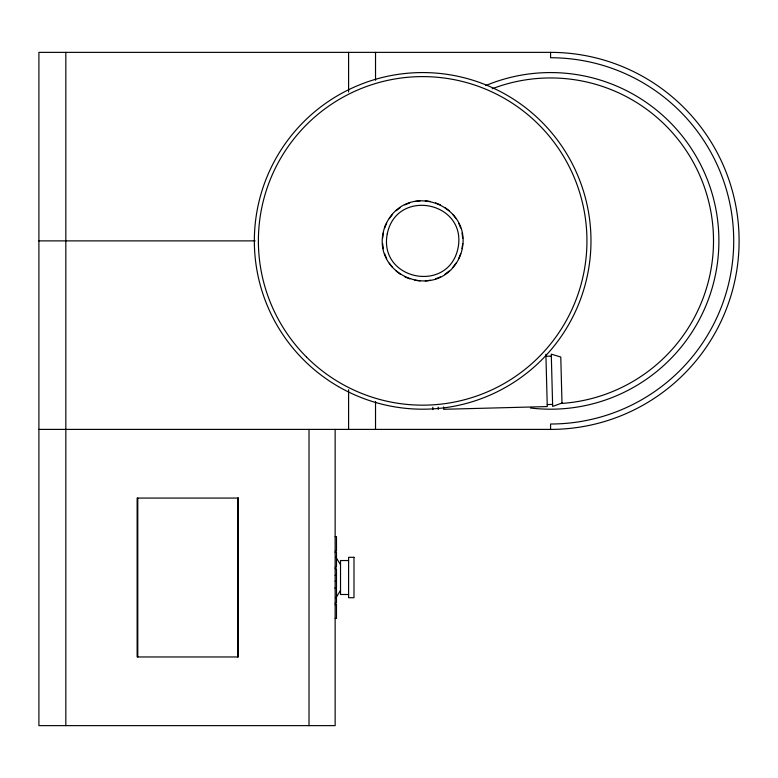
<?xml version="1.0" encoding="UTF-8"?>
<svg xmlns="http://www.w3.org/2000/svg" width="778" height="778" viewBox="0 0 778 778"><rect width="100%" height="100%" fill="white"/><g stroke="black" fill="none" stroke-linecap="round" stroke-linejoin="round"><path stroke-width="1.17" d="M382.611 238.263L383.301 233.05M462.025 248.707L462.716 243.504M384.653 227.983L386.666 223.13M458.66 258.627L460.673 253.784M335.736 598.039L340.521 590.405M389.292 218.589L392.482 214.417M452.845 267.34L456.034 263.178M396.197 210.712L400.359 207.512M444.967 274.255L449.13 271.055M404.91 204.886L409.763 202.873M435.573 278.884L440.416 276.88M414.83 201.512L420.032 200.831M425.294 280.926L430.497 280.245M545.952 356.285L551.339 356.149M547.216 404.56L552.594 404.414M38.9 429.398L550.581 429.398A188.519 188.519 0 0 0 739.1 240.879A188.519 188.519 0 0 0 550.581 52.369L38.9 52.369L38.9 725.631L335.143 725.631L335.143 429.398M38.9 240.879L255.155 240.879M335.143 536.567L336.485 536.567L336.485 551.194L335.143 551.194M335.143 552.38L336.485 552.38L336.485 567.152L335.143 567.152M348.602 560.539L340.521 560.539L340.521 594.499L348.602 594.499M335.143 568.796L336.485 568.796L336.485 587.75L335.143 587.75M335.143 575.36L336.485 575.36M335.143 581.156L336.485 581.156M335.143 588.392L336.485 588.392L336.485 603.018L335.143 603.018M335.143 604.584L336.485 604.584M335.143 618.461L336.485 618.461L336.485 604.35M425.284 200.831L430.487 201.512M414.839 280.245L420.042 280.936M435.563 202.873L440.416 204.886M404.91 276.88L409.763 278.884M444.958 207.502L449.12 210.702M396.206 271.055L400.369 274.255M452.835 214.417L456.034 218.579M389.292 263.178L392.491 267.35M335.736 556.99L340.521 564.634M458.66 223.13L460.673 227.973M384.663 253.784L386.666 258.636M462.025 233.05L462.716 238.253M382.611 243.514L383.301 248.717M545.893 354.272L547.265 406.573L443.616 409.286L443.557 406.943M438.17 407.089L438.238 409.423M432.792 407.225L432.85 409.568M550.581 52.369L550.581 57.747A183.131 183.131 0 0 1 733.712 240.879A183.131 183.131 0 0 1 550.581 424.01L550.581 429.398M375.531 52.369L375.531 80.251M375.531 401.516L375.531 429.398M348.602 52.369L348.602 91.998M348.602 389.759L348.602 429.398M309.012 429.398L309.012 725.631M237.718 498.066L237.718 656.963M137.784 498.066L137.784 656.963M65.829 52.369L65.829 725.631M485.618 85.609A168.32 168.32 0 0 1 717.297 217.723A168.32 168.32 0 0 1 530.401 407.983M492.221 88.76A162.933 162.933 0 0 1 709.701 205.849A162.933 162.933 0 0 1 561.502 403.442M387.269 233.847C378.196 280.236 448.692 294.259 458.057 247.919C467.131 201.521 396.634 187.508 387.269 233.847M385.343 225.426C366.399 274.926 438.403 304.733 459.983 256.332C478.927 206.831 406.923 177.024 385.343 225.426M561.988 403.043L552.652 406.427L551.281 354.136L560.782 357.024L561.988 403.043M238.369 498.066L137.132 498.066L137.132 656.963L238.369 656.963L238.369 498.066M353.99 557.32L348.602 557.32L348.602 597.718L353.99 597.718L353.99 557.32M338.508 386.647A168.32 168.32 0 0 0 590.979 240.879A168.32 168.32 0 0 0 338.508 95.111A168.32 168.32 0 0 0 338.508 386.647M306.503 357.044A164.275 164.275 0 0 0 581.341 283.396A164.275 164.275 0 0 0 380.141 82.205A164.275 164.275 0 0 0 306.503 357.044"/></g></svg>
